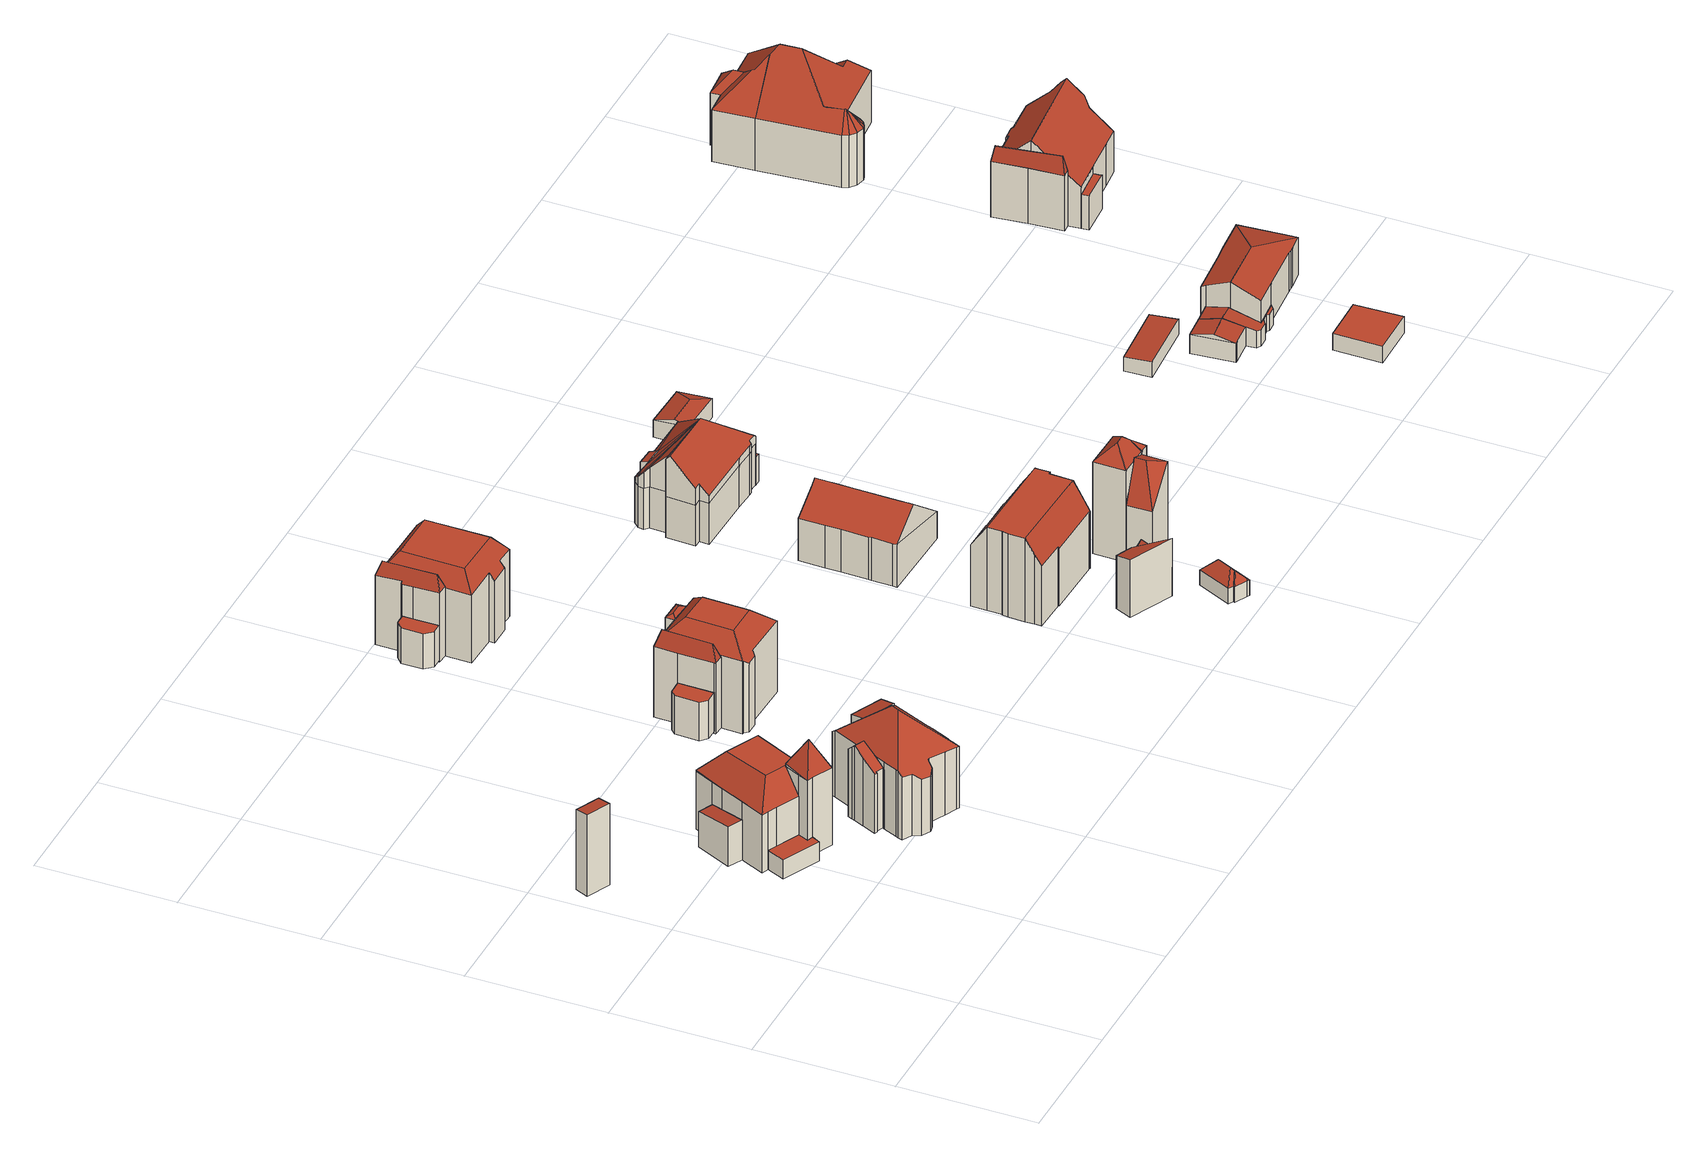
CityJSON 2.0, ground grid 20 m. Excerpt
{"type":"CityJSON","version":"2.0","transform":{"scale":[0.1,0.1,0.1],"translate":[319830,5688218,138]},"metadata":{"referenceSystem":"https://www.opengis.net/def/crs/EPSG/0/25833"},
"CityObjects":{
"building1":{"type":"Building","attributes":{"Dachtyp_tdc":"tdcPolyFlatRoof","Gemeindeschluessel":14713000,"Dachneigung":4.26,"QualitaetDacherkennung":35,"Geometrietyp2DReferenz":"3000","function":"31001_9998","roofType":"2100","measuredHeight":12.7},"geometry":[{"type":"MultiSurface","lod":"2","boundaries":[[[0,1,2,3]],[[1,4,5,2]],[[4,6,7,5]],[[6,0,3,7]],[[6,4,1,0]],[[3,2,5,7]]],"semantics":{"surfaces":[{"type":"WallSurface"},{"type":"RoofSurface"},{"type":"GroundSurface"}],"values":[0,0,0,0,1,2]}}]},
"building2":{"type":"Building","attributes":{"Dachtyp_tdc":"tdcPolyFlatRoof","Gemeindeschluessel":14713000,"Dachneigung":0,"QualitaetDacherkennung":0,"Geometrietyp2DReferenz":"3000","BezugspunktDach":"2000","function":"31001_9998","measuredHeight":3},"geometry":[{"type":"MultiSurface","lod":"2","boundaries":[[[8,9,10,11,12,13]],[[13,12,14,15]],[[12,11,16,14]],[[11,10,17,16]],[[10,9,18,17]],[[9,8,19,18]],[[8,13,15,19]],[[15,14,16,17,18,19]]],"semantics":{"surfaces":[{"type":"RoofSurface"},{"type":"WallSurface"},{"type":"GroundSurface"}],"values":[0,1,1,1,1,1,1,2]}}]},
"building3":{"type":"Building","attributes":{"Dachtyp_tdc":"tdcPolyFlatRoof","Gemeindeschluessel":14713000,"Dachneigung":5.63,"QualitaetDacherkennung":43,"Geometrietyp2DReferenz":"3000","function":"31001_9998","roofType":"2100","measuredHeight":6.2},"geometry":[{"type":"MultiSurface","lod":"2","boundaries":[[[20,21,22,23]],[[21,24,25,22]],[[24,26,27,25]],[[26,20,23,27]],[[26,24,21,20]],[[23,22,25,27]]],"semantics":{"surfaces":[{"type":"WallSurface"},{"type":"RoofSurface"},{"type":"GroundSurface"}],"values":[0,0,0,0,1,2]}}]},
"building4":{"type":"Building","attributes":{"Dachtyp_tdc":"tdcFreeFormRoof","Gemeindeschluessel":14713000,"Dachneigung":62.77,"QualitaetDacherkennung":47,"Geometrietyp2DReferenz":"3000","function":"31001_9998","roofType":"5000","measuredHeight":16.4},"geometry":[{"type":"MultiSurface","lod":"2","boundaries":[[[28,29,30,31]],[[29,32,33,30]],[[32,34,35,33]],[[34,36,37,35]],[[36,38,39,37]],[[38,40,41,39]],[[40,28,31,41]],[[42,43,44,45]],[[28,43,42]],[[28,42,32,29]],[[42,45,46,32]],[[32,46,34]],[[34,46,45,36]],[[36,45,44,38]],[[38,44,43,40]],[[40,43,28]],[[31,30,33,35,37,39,41]]],"semantics":{"surfaces":[{"type":"WallSurface"},{"type":"RoofSurface"},{"type":"GroundSurface"}],"values":[0,0,0,0,0,0,0,1,1,1,1,0,0,0,0,0,2]}}]},
"building5":{"type":"Building","attributes":{"Dachtyp_tdc":"tdcFreeFormRoof","Gemeindeschluessel":14713000,"Dachneigung":48.48,"QualitaetDacherkennung":64,"Geometrietyp2DReferenz":"3000","function":"31001_9998","roofType":"5000","measuredHeight":12.39},"geometry":[{"type":"MultiSurface","lod":"2","boundaries":[[[47,48,49,50]],[[48,51,52,49]],[[51,53,17,52]],[[53,54,55,17]],[[54,56,16,55]],[[56,57,58,16]],[[57,59,27,58]],[[59,60,61,27]],[[60,62,25,61]],[[62,63,64,25]],[[63,65,66,64]],[[65,67,68,66]],[[67,69,70,68]],[[69,71,72,70]],[[71,73,74,72]],[[73,75,76,74]],[[75,47,50,76]],[[77,78,79,80,81,82,83,84,85]],[[78,77,86,87,88,89]],[[87,86,90,57,56,54,53,36]],[[85,84,91,92,93,57,90]],[[86,77,85,90]],[[57,93,59]],[[59,93,92,60]],[[60,92,91,62]],[[62,91,84,63]],[[48,88,87,36,51]],[[51,36,53]],[[75,78,89,47]],[[47,89,88,48]],[[63,84,83,65]],[[65,83,82,67]],[[67,82,81,69]],[[69,81,80,71]],[[71,80,79,73]],[[73,79,78,75]],[[50,49,52,17,55,16,58,27,61,25,64,66,68,70,72,74,76]]],"semantics":{"surfaces":[{"type":"WallSurface"},{"type":"RoofSurface"},{"type":"GroundSurface"}],"values":[0,0,0,0,0,0,0,0,0,0,0,0,0,0,0,0,0,1,1,1,1,1,0,0,0,0,0,0,0,0,0,0,0,0,0,0,2]}}]},
"building6":{"type":"Building","attributes":{"Gemeindeschluessel":14713000,"Dachtyp_tdc":"tdcPolyFlatRoof","Dachneigung":0,"QualitaetDacherkennung":39,"Geometrietyp2DReferenz":"3000","function":"31001_9998","roofType":"1000","measuredHeight":5.83},"geometry":[{"type":"MultiSurface","lod":"2","boundaries":[[[94,95,96,66]],[[95,97,98,96]],[[97,99,100,98]],[[99,101,70,100]],[[101,102,68,70]],[[102,94,66,68]],[[102,101,99,97,95,94]],[[66,96,98,100,70,68]]],"semantics":{"surfaces":[{"type":"WallSurface"},{"type":"RoofSurface"},{"type":"GroundSurface"}],"values":[0,0,0,0,0,0,1,2]}}]},
"building7":{"type":"Building","attributes":{"Dachtyp_tdc":"tdcPolyFlatRoof","Gemeindeschluessel":14713000,"Dachneigung":0,"QualitaetDacherkennung":50,"Geometrietyp2DReferenz":"3000","function":"31001_9998","roofType":"1000","measuredHeight":5.37},"geometry":[{"type":"MultiSurface","lod":"2","boundaries":[[[103,104,105,106]],[[104,107,108,105]],[[107,109,110,108]],[[109,111,112,110]],[[111,113,114,112]],[[113,115,116,114]],[[115,103,106,116]],[[115,113,111,109,107,104,103]],[[106,105,108,110,112,114,116]]],"semantics":{"surfaces":[{"type":"WallSurface"},{"type":"RoofSurface"},{"type":"GroundSurface"}],"values":[0,0,0,0,0,0,0,1,2]}}]},
"building8":{"type":"Building","attributes":{"Gemeindeschluessel":14713000,"Geometrietyp2DReferenz":"3000","function":"31001_9998","roofType":"9999"},"children":["building8-1","building8-2"]},
"building8-1":{"type":"BuildingPart","attributes":{"Dachtyp_tdc":"tdcGableRoof","Dachneigung":32.75,"QualitaetDacherkennung":35,"Geometrietyp2DReferenz":"3000","roofType":"3100","measuredHeight":11.64},"parents":["building8"],"geometry":[{"type":"MultiSurface","lod":"2","boundaries":[[[117,118,119,120]],[[118,121,122,119]],[[121,123,124,122]],[[123,125,126,124]],[[125,127,128,126]],[[127,129,130,128]],[[129,131,132,130]],[[131,133,134,132]],[[133,135,136,134]],[[137,138,139,140]],[[138,117,120,139]],[[141,135,133,131,129,127]],[[127,125,123,121,118,117,138,137,142,141]],[[120,119,122,124,126,128,130,132,134,136,143,140,139]],[[144,135,141]],[[143,136,135,144]],[[142,144,141]],[[137,140,143,144,142]]],"semantics":{"surfaces":[{"type":"WallSurface"},{"type":"RoofSurface"},{"type":"GroundSurface"},{"type":"ClosureSurface"}],"values":[0,0,0,0,0,0,0,0,0,0,0,1,1,2,0,3,0,3]}}]},
"building8-2":{"type":"BuildingPart","attributes":{"Dachtyp_tdc":"tdcHipRoof","Dachneigung":44.49,"QualitaetDacherkennung":59,"Geometrietyp2DReferenz":"3000","roofType":"3200","measuredHeight":14.94},"parents":["building8"],"geometry":[{"type":"MultiSurface","lod":"2","boundaries":[[[135,133,134,136]],[[133,145,146,134]],[[145,147,148,146]],[[147,149,150,148]],[[149,151,152,150]],[[151,153,154,152]],[[153,155,156,154]],[[155,157,158,156]],[[157,159,160,158]],[[159,161,162,160]],[[161,163,164,162]],[[163,165,166,164]],[[165,167,168,166]],[[167,169,170,168]],[[169,171,172,170]],[[171,173,174,172]],[[173,175,176,174]],[[175,177,178,176]],[[177,179,180,178]],[[179,181,182,180]],[[181,183,184,182]],[[183,185,186,184]],[[185,187,188,186]],[[187,189,190,188]],[[189,191,192,190]],[[191,193,194,192]],[[193,195,139,194]],[[195,196,137,140,139]],[[191,189,187,185,183,181,179,177,175,173,171,197]],[[157,155,153,151,149,147,145,198]],[[171,169,167,165,163,161,159,157,198,197]],[[145,133,135,144,142,196,195,193,191,197,198]],[[140,143,136,134,146,148,150,152,154,156,158,160,162,164,166,168,170,172,174,176,178,180,182,184,186,188,190,192,194,139]],[[142,137,196]],[[135,136,143,144]],[[144,143,140,137,142]]],"semantics":{"surfaces":[{"type":"WallSurface"},{"type":"RoofSurface"},{"type":"GroundSurface"},{"type":"ClosureSurface"}],"values":[0,0,0,0,0,0,0,0,0,0,0,0,0,0,0,0,0,0,0,0,0,0,0,0,0,0,0,0,1,1,1,1,2,0,3,3]}}]},
"building9":{"type":"Building","attributes":{"Dachtyp_tdc":"tdcPolyFlatRoof","Gemeindeschluessel":14713000,"Dachneigung":12.13,"QualitaetDacherkennung":56,"Geometrietyp2DReferenz":"3000","function":"31001_9998","roofType":"2100","measuredHeight":10.04},"geometry":[{"type":"MultiSurface","lod":"2","boundaries":[[[199,200,201,202]],[[200,203,204,201]],[[203,205,206,204]],[[205,207,208,206]],[[207,199,202,208]],[[207,205,203,200,199]],[[202,201,204,206,208]]],"semantics":{"surfaces":[{"type":"WallSurface"},{"type":"RoofSurface"},{"type":"GroundSurface"}],"values":[0,0,0,0,0,1,2]}}]},
"building10":{"type":"Building","attributes":{"Dachtyp_tdc":"tdcPolyFlatRoof","Gemeindeschluessel":14713000,"Dachneigung":2.67,"QualitaetDacherkennung":79,"Geometrietyp2DReferenz":"3000","function":"31001_9998","roofType":"2100","measuredHeight":6.13},"geometry":[{"type":"MultiSurface","lod":"2","boundaries":[[[209,210,211,212]],[[210,213,214,211]],[[213,215,216,214]],[[215,217,218,216]],[[217,219,220,218]],[[219,209,212,220]],[[219,217,215,213,210,209]],[[212,211,214,216,218,220]]],"semantics":{"surfaces":[{"type":"WallSurface"},{"type":"RoofSurface"},{"type":"GroundSurface"}],"values":[0,0,0,0,0,0,1,2]}}]},
"building11":{"type":"Building","attributes":{"Gemeindeschluessel":14713000,"Geometrietyp2DReferenz":"3000","function":"31001_9998","roofType":"9999"},"children":["building11-1","building11-2","building11-3"]},
"building11-1":{"type":"BuildingPart","attributes":{"Dachtyp_tdc":"tdcFreeFormRoof","Dachneigung":28.75,"QualitaetDacherkennung":11,"Geometrietyp2DReferenz":"3000","roofType":"5000","measuredHeight":7.51},"parents":["building11"],"geometry":[{"type":"MultiSurface","lod":"2","boundaries":[[[221,222,223,224]],[[222,225,226,223]],[[225,227,228,226]],[[227,229,230,228]],[[229,231,232,230]],[[231,233,234,232]],[[233,235,236,234]],[[235,237,238,236]],[[239,240,235,233]],[[241,239,233,231]],[[242,241,231,229]],[[243,242,229,227]],[[244,243,227,225]],[[245,244,225,222]],[[245,222,221]],[[240,239,241,242,243,244,245,221,237]],[[240,237,235]],[[238,224,223,226,228,230,232,234,236]],[[224,238,237,221]]],"semantics":{"surfaces":[{"type":"WallSurface"},{"type":"RoofSurface"},{"type":"GroundSurface"},{"type":"ClosureSurface"}],"values":[0,0,0,0,0,0,0,0,1,1,1,1,1,1,1,1,1,2,3]}}]},
"building11-2":{"type":"BuildingPart","attributes":{"Dachtyp_tdc":"tdcFreeFormRoof","Dachneigung":72.74,"QualitaetDacherkennung":24,"Geometrietyp2DReferenz":"3000","roofType":"5000","measuredHeight":13.36},"parents":["building11"],"geometry":[{"type":"MultiSurface","lod":"2","boundaries":[[[246,247,248,249]],[[247,250,251,248]],[[250,252,253,251]],[[252,254,255,253]],[[256,246,249,257]],[[258,254,252]],[[259,258,252,250,247,246]],[[259,246,256]],[[258,259,256,254]],[[249,248,251,253,255,257]],[[257,255,254,256]]],"semantics":{"surfaces":[{"type":"WallSurface"},{"type":"RoofSurface"},{"type":"GroundSurface"},{"type":"ClosureSurface"}],"values":[0,0,0,0,0,1,1,1,1,2,3]}}]},
"building11-3":{"type":"BuildingPart","attributes":{"Dachtyp_tdc":"tdcCutTentRoof","Dachneigung":44.31,"QualitaetDacherkennung":76,"Geometrietyp2DReferenz":"3000","roofType":"9999","measuredHeight":13.77},"parents":["building11"],"geometry":[{"type":"MultiSurface","lod":"2","boundaries":[[[260,261,262,263]],[[261,264,265,262]],[[264,266,256,257,265]],[[267,268,269,255,254]],[[268,270,271,269]],[[270,272,273,271]],[[272,274,224,273]],[[274,221,224]],[[275,238,237]],[[275,276,277,238]],[[276,278,279,277]],[[278,280,281,279]],[[280,260,263,281]],[[267,266,264,282,283]],[[272,270,268,267,283,284]],[[276,275,274,272,284,285]],[[264,261,260,280,278,276,285,282]],[[285,284,283,282]],[[263,262,265,257,255,269,271,273,224,238,277,279,281]],[[254,256,266,267]],[[254,255,257,256]],[[275,237,221,274]],[[237,238,224,221]]],"semantics":{"surfaces":[{"type":"WallSurface"},{"type":"RoofSurface"},{"type":"GroundSurface"},{"type":"ClosureSurface"}],"values":[0,0,0,0,0,0,0,0,0,0,0,0,0,1,1,1,1,1,2,0,3,0,3]}}]},
"building12":{"type":"Building","attributes":{"Dachtyp_tdc":"tdcPolyFlatRoof","Gemeindeschluessel":14713000,"Dachneigung":0,"QualitaetDacherkennung":61,"Geometrietyp2DReferenz":"3000","function":"31001_9998","roofType":"1000","measuredHeight":5.54},"geometry":[{"type":"MultiSurface","lod":"2","boundaries":[[[286,287,288,289]],[[287,290,291,288]],[[290,292,293,291]],[[292,294,295,293]],[[294,296,297,295]],[[296,298,299,297]],[[298,286,289,299]],[[298,296,294,292,290,287,286]],[[289,288,291,293,295,297,299]]],"semantics":{"surfaces":[{"type":"WallSurface"},{"type":"RoofSurface"},{"type":"GroundSurface"}],"values":[0,0,0,0,0,0,0,1,2]}}]},
"building13":{"type":"Building","attributes":{"Dachtyp_tdc":"tdcFreeFormRoof","Gemeindeschluessel":14713000,"Dachneigung":28.13,"QualitaetDacherkennung":19,"Geometrietyp2DReferenz":"3000","function":"31001_9998","roofType":"5000","measuredHeight":10.26},"geometry":[{"type":"MultiSurface","lod":"2","boundaries":[[[300,301,302,303]],[[301,304,305,302]],[[304,306,307,305]],[[306,300,303,307]],[[308,306,304]],[[309,308,304,301]],[[309,301,300]],[[308,309,300,306]],[[303,302,305,307]]],"semantics":{"surfaces":[{"type":"WallSurface"},{"type":"RoofSurface"},{"type":"GroundSurface"}],"values":[0,0,0,0,1,1,1,1,2]}}]},
"building14":{"type":"Building","attributes":{"Gemeindeschluessel":14713000,"Geometrietyp2DReferenz":"3000","function":"31001_9998","roofType":"9999"},"children":["building14-1","building14-2","building14-3"]},
"building14-1":{"type":"BuildingPart","attributes":{"Dachtyp_tdc":"tdcCutTentRoof","Dachneigung":0.157,"QualitaetDacherkennung":77,"Geometrietyp2DReferenz":"3000","roofType":"9999","measuredHeight":13.04},"parents":["building14"],"geometry":[{"type":"MultiSurface","lod":"2","boundaries":[[[310,311,312]],[[310,313,314,311]],[[313,315,316,314]],[[315,317,318,316]],[[317,319,320,318]],[[319,321,322,320]],[[321,323,324,322]],[[323,325,326,324]],[[327,328,329,330]],[[328,331,332,329]],[[331,333,334,335,332]],[[323,321,319,317,315,313,336,337]],[[327,325,323,337,338]],[[328,327,338,339]],[[313,310,333,331,328,339,336]],[[339,338,337,336]],[[311,314,316,318,320,322,324,326,330,329,332,335]],[[327,330,326,325]],[[312,340,334,333,310]],[[312,311,335,334]],[[312,334,340]]],"semantics":{"surfaces":[{"type":"WallSurface"},{"type":"RoofSurface"},{"type":"GroundSurface"},{"type":"ClosureSurface"}],"values":[0,0,0,0,0,0,0,0,0,0,0,1,1,1,1,1,2,3,0,3,3]}}]},
"building14-2":{"type":"BuildingPart","attributes":{"Dachtyp_tdc":"tdcFreeFormRoof","Dachneigung":70.71,"QualitaetDacherkennung":21,"Geometrietyp2DReferenz":"3000","roofType":"5000","measuredHeight":12.97},"parents":["building14"],"geometry":[{"type":"MultiSurface","lod":"2","boundaries":[[[341,342,343,344]],[[342,345,346,343]],[[345,347,348,346]],[[347,349,350,348]],[[349,351,352,350]],[[351,353,327,330,352]],[[354,355,356,326,325]],[[355,341,344,356]],[[353,351,357]],[[351,349,347,345,342,341,355,358,357]],[[355,354,358]],[[354,353,357,358]],[[344,343,346,348,350,352,330,326,356]],[[325,327,353,354]],[[325,326,330,327]]],"semantics":{"surfaces":[{"type":"WallSurface"},{"type":"RoofSurface"},{"type":"GroundSurface"},{"type":"ClosureSurface"}],"values":[0,0,0,0,0,0,0,0,1,1,1,1,2,0,3]}}]},
"building14-3":{"type":"BuildingPart","attributes":{"Dachtyp_tdc":"tdcGableRoof","Dachneigung":18.15,"QualitaetDacherkennung":10,"Geometrietyp2DReferenz":"3000","roofType":"3100","measuredHeight":7.3},"parents":["building14"],"geometry":[{"type":"MultiSurface","lod":"2","boundaries":[[[334,359,360,335]],[[359,361,362,360]],[[361,312,311,362]],[[361,359,363]],[[359,334,340,363]],[[312,361,363,340]],[[335,360,362,311]],[[335,311,312,334]],[[334,312,340]]],"semantics":{"surfaces":[{"type":"WallSurface"},{"type":"RoofSurface"},{"type":"GroundSurface"},{"type":"ClosureSurface"}],"values":[0,0,0,0,1,1,2,3,3]}}]},
"building15":{"type":"Building","attributes":{"Gemeindeschluessel":14713000,"Geometrietyp2DReferenz":"3000","function":"31001_9998","roofType":"9999"},"children":["building15-1","building15-2"]},
"building15-1":{"type":"BuildingPart","attributes":{"Dachtyp_tdc":"tdcGableRoof","Dachneigung":60.81,"QualitaetDacherkennung":9,"Geometrietyp2DReferenz":"3000","roofType":"3100","measuredHeight":7.58},"parents":["building15"],"geometry":[{"type":"MultiSurface","lod":"2","boundaries":[[[364,365,366,367]],[[368,369,370,371]],[[369,372,373,370]],[[372,374,375,373]],[[374,376,377,375]],[[376,378,379,377]],[[378,364,367,379]],[[374,372,369,368,380]],[[380,365,364,378,376,374]],[[367,366,381,371,370,373,375,377,379]],[[381,366,365,380]],[[381,380,368,371]]],"semantics":{"surfaces":[{"type":"WallSurface"},{"type":"RoofSurface"},{"type":"GroundSurface"},{"type":"ClosureSurface"}],"values":[0,0,0,0,0,0,0,1,1,2,3,3]}}]},
"building15-2":{"type":"BuildingPart","attributes":{"Dachtyp_tdc":"tdcPolyFlatRoof","Dachneigung":15.02,"QualitaetDacherkennung":40,"Geometrietyp2DReferenz":"3000","roofType":"2100","measuredHeight":9.06},"parents":["building15"],"geometry":[{"type":"MultiSurface","lod":"2","boundaries":[[[382,383,384,385]],[[383,386,368,371,384]],[[387,388,389,366,365]],[[388,382,385,389]],[[388,387,386,383,382]],[[385,384,371,381,366,389]],[[365,380,368,386,387]],[[365,366,381,380]],[[381,371,368,380]]],"semantics":{"surfaces":[{"type":"WallSurface"},{"type":"RoofSurface"},{"type":"GroundSurface"},{"type":"ClosureSurface"}],"values":[0,0,0,0,1,2,0,3,3]}}]},
"building16":{"type":"Building","attributes":{"Dachtyp_tdc":"tdcCutGableRoof","Gemeindeschluessel":14713000,"Dachneigung":0.105,"QualitaetDacherkennung":53,"Geometrietyp2DReferenz":"3000","function":"31001_9998","roofType":"9999","measuredHeight":13.03},"geometry":[{"type":"MultiSurface","lod":"2","boundaries":[[[390,391,392,393]],[[391,394,395,392]],[[394,396,397,395]],[[396,398,399,397]],[[398,400,401,399]],[[400,402,403,401]],[[402,404,405,403]],[[404,406,407,405]],[[406,408,409,407]],[[408,410,411,409]],[[410,412,413,411]],[[412,414,415,413]],[[414,416,417,415]],[[416,418,419,417]],[[418,420,421,419]],[[420,422,423,421]],[[422,424,425,423]],[[424,426,427,425]],[[426,428,429,427]],[[428,430,431,429]],[[430,432,433,431]],[[432,434,435,433]],[[434,436,437,435]],[[436,438,439,437]],[[438,390,393,439]],[[434,432,430,428,426,424,422,420,418,416]],[[408,406,404,402,400,398,396,394,391]],[[416,414,412,410,408,391,390,438,436,434]],[[393,392,395,397,399,401,403,405,407,409,411,413,415,417,419,421,423,425,427,429,431,433,435,437,439]]],"semantics":{"surfaces":[{"type":"WallSurface"},{"type":"RoofSurface"},{"type":"GroundSurface"}],"values":[0,0,0,0,0,0,0,0,0,0,0,0,0,0,0,0,0,0,0,0,0,0,0,0,0,1,1,1,2]}}]},
"building17":{"type":"Building","attributes":{"Dachtyp_tdc":"tdcFreeFormRoof","Gemeindeschluessel":14713000,"Dachneigung":45.15,"QualitaetDacherkennung":13,"Geometrietyp2DReferenz":"3000","function":"31001_9998","roofType":"5000","measuredHeight":4.06},"geometry":[{"type":"MultiSurface","lod":"2","boundaries":[[[440,441,442,443]],[[441,444,445,442]],[[444,446,447,445]],[[446,448,449,447]],[[448,450,451,449]],[[450,452,453,451]],[[452,440,443,453]],[[454,455,452,450]],[[456,454,450,448]],[[456,448,446]],[[457,458,455,454,456,446,444]],[[457,444,441]],[[458,457,441,440]],[[455,458,440,452]],[[443,442,445,447,449,451,453]]],"semantics":{"surfaces":[{"type":"WallSurface"},{"type":"RoofSurface"},{"type":"GroundSurface"}],"values":[0,0,0,0,0,0,0,1,1,1,1,1,1,1,2]}}]},
"building18":{"type":"Building","attributes":{"Dachtyp_tdc":"tdcFreeFormRoof","Gemeindeschluessel":14713000,"Dachneigung":38.28,"QualitaetDacherkennung":56,"Geometrietyp2DReferenz":"3000","function":"31001_9998","roofType":"5000","measuredHeight":9.75},"geometry":[{"type":"MultiSurface","lod":"2","boundaries":[[[459,460,461,462]],[[460,463,464,461]],[[463,465,466,464]],[[465,467,468,466]],[[467,469,470,468]],[[469,471,472,470]],[[471,473,474,472]],[[473,475,476,474]],[[475,477,478,476]],[[477,479,480,478]],[[479,481,482,480]],[[481,483,484,482]],[[483,485,486,484]],[[485,487,488,486]],[[487,489,490,488]],[[489,459,462,490]],[[491,492,473,471,469,467,465,463,460,459]],[[489,487,485,483,481,479,477,475,492,491]],[[475,473,492]],[[459,489,491]],[[462,461,464,466,468,470,472,474,476,478,480,482,484,486,488,490]]],"semantics":{"surfaces":[{"type":"WallSurface"},{"type":"RoofSurface"},{"type":"GroundSurface"}],"values":[0,0,0,0,0,0,0,0,0,0,0,0,0,0,0,0,1,1,0,0,2]}}]},
"building19":{"type":"Building","attributes":{"Dachtyp_tdc":"tdcHipAndGableRoof","Gemeindeschluessel":14713000,"Dachneigung":66.61,"QualitaetDacherkennung":19,"Geometrietyp2DReferenz":"3000","function":"31001_9998","roofType":"5000","measuredHeight":14.53},"geometry":[{"type":"MultiSurface","lod":"2","boundaries":[[[493,494,495,496]],[[494,497,498,495]],[[497,499,500,498]],[[499,493,496,500]],[[497,494,501]],[[493,499,502]],[[494,493,502,501]],[[499,497,501,502]],[[496,495,498,500]]],"semantics":{"surfaces":[{"type":"WallSurface"},{"type":"RoofSurface"},{"type":"GroundSurface"}],"values":[0,0,0,0,1,0,1,1,2]}}]},
"building20":{"type":"Building","attributes":{"Dachtyp_tdc":"tdcFreeFormRoof","Gemeindeschluessel":14713000,"Dachneigung":42.46,"QualitaetDacherkennung":2,"Geometrietyp2DReferenz":"3000","function":"31001_9998","roofType":"5000","measuredHeight":16.45},"geometry":[{"type":"MultiSurface","lod":"2","boundaries":[[[503,504,505,506]],[[504,507,508,505]],[[507,509,510,508]],[[509,511,512,510]],[[511,513,514,512]],[[513,503,506,514]],[[515,511,509]],[[511,515,513]],[[516,515,509,507]],[[517,516,507,504]],[[517,504,503]],[[515,516,517,503,513]],[[506,505,508,510,512,514]]],"semantics":{"surfaces":[{"type":"WallSurface"},{"type":"RoofSurface"},{"type":"GroundSurface"}],"values":[0,0,0,0,0,0,1,1,1,1,1,1,2]}}]},
"building21":{"type":"Building","attributes":{"Dachtyp_tdc":"tdcPolyFlatRoof","Gemeindeschluessel":14713000,"Dachneigung":24.16,"QualitaetDacherkennung":51,"Geometrietyp2DReferenz":"3000","function":"31001_9998","roofType":"2100","measuredHeight":7.83},"geometry":[{"type":"MultiSurface","lod":"2","boundaries":[[[518,519,520,521]],[[519,522,523,520]],[[522,524,525,523]],[[524,518,521,525]],[[524,522,519,518]],[[521,520,523,525]]],"semantics":{"surfaces":[{"type":"WallSurface"},{"type":"RoofSurface"},{"type":"GroundSurface"}],"values":[0,0,0,0,1,2]}}]},
"building22":{"type":"Building","attributes":{"Dachtyp_tdc":"tdcFreeFormRoof","Gemeindeschluessel":14713000,"Dachneigung":45.62,"QualitaetDacherkennung":41,"Geometrietyp2DReferenz":"3000","function":"31001_9998","roofType":"5000","measuredHeight":12.86},"geometry":[{"type":"MultiSurface","lod":"2","boundaries":[[[526,527,528,529]],[[527,530,531,528]],[[530,532,533,531]],[[532,534,535,533]],[[534,536,537,535]],[[536,538,539,537]],[[538,540,541,539]],[[540,542,543,541]],[[542,544,545,543]],[[544,546,547,545]],[[546,548,549,547]],[[548,550,551,549]],[[550,552,553,551]],[[552,554,555,553]],[[554,556,557,555]],[[556,558,559,557]],[[558,560,561,559]],[[560,562,523,561]],[[562,563,564,523]],[[563,565,520,564]],[[565,566,521,520]],[[566,567,568,521]],[[567,526,529,568]],[[569,570,571,572,567,573]],[[573,574,575]],[[573,576,574]],[[573,577,576]],[[573,578,577]],[[573,579,578]],[[573,580,579]],[[573,581,582,583,580]],[[567,581,573]],[[581,567,566]],[[584,579,580]],[[579,584,585]],[[575,586,587,588,589,590,591,592,569,573]],[[532,592,591,534]],[[530,570,569,592,532]],[[534,591,590,536]],[[536,590,589,538]],[[538,589,588,540]],[[540,588,587,542]],[[542,587,586,544]],[[544,586,575,574,546]],[[556,585,584,558]],[[554,579,585,556]],[[558,584,580,560]],[[562,583,582,563]],[[560,580,583,562]],[[563,582,581,565]],[[565,581,566]],[[552,578,579,554]],[[550,577,578,552]],[[546,574,576,548]],[[548,576,577,550]],[[567,572,526]],[[526,572,571,527]],[[527,571,570,530]],[[529,528,531,533,535,537,539,541,543,545,547,549,551,553,555,557,559,561,523,564,520,521,568]]],"semantics":{"surfaces":[{"type":"WallSurface"},{"type":"RoofSurface"},{"type":"GroundSurface"}],"values":[0,0,0,0,0,0,0,0,0,0,0,0,0,0,0,0,0,0,0,0,0,0,0,1,1,1,1,1,1,1,1,1,1,1,1,1,0,0,0,0,0,0,0,0,0,0,0,0,0,0,0,0,0,0,0,0,0,0,2]}}]},
"building23":{"type":"Building","attributes":{"Dachtyp_tdc":"tdcPolyFlatRoof","Gemeindeschluessel":14713000,"Dachneigung":0,"QualitaetDacherkennung":78,"Geometrietyp2DReferenz":"3000","function":"31001_9998","roofType":"1000","measuredHeight":4.34},"geometry":[{"type":"MultiSurface","lod":"2","boundaries":[[[593,594,595,596]],[[594,597,598,595]],[[597,599,600,598]],[[599,593,596,600]],[[599,597,594,593]],[[596,595,598,600]]],"semantics":{"surfaces":[{"type":"WallSurface"},{"type":"RoofSurface"},{"type":"GroundSurface"}],"values":[0,0,0,0,1,2]}}]},
"building24":{"type":"Building","attributes":{"Dachtyp_tdc":"tdcHipAndGableRoof","Gemeindeschluessel":14713000,"Dachneigung":16.93,"QualitaetDacherkennung":80,"Geometrietyp2DReferenz":"3000","function":"31001_9998","roofType":"5000","measuredHeight":3.5},"geometry":[{"type":"MultiSurface","lod":"2","boundaries":[[[601,602,603,604]],[[602,605,606,603]],[[605,607,608,606]],[[607,601,604,608]],[[605,602,609]],[[601,607,610]],[[602,601,610,609]],[[607,605,609,610]],[[604,603,606,608]]],"semantics":{"surfaces":[{"type":"WallSurface"},{"type":"RoofSurface"},{"type":"GroundSurface"}],"values":[0,0,0,0,1,0,1,1,2]}}]},
"building25":{"type":"Building","attributes":{"Dachtyp_tdc":"tdcPolyFlatRoof","Gemeindeschluessel":14713000,"Dachneigung":2.93,"QualitaetDacherkennung":68,"Geometrietyp2DReferenz":"3000","function":"31001_9998","roofType":"2100","measuredHeight":2.35},"geometry":[{"type":"MultiSurface","lod":"2","boundaries":[[[611,612,613,614]],[[612,615,616,613]],[[615,617,618,616]],[[617,611,614,618]],[[617,615,612,611]],[[614,613,616,618]]],"semantics":{"surfaces":[{"type":"WallSurface"},{"type":"RoofSurface"},{"type":"GroundSurface"}],"values":[0,0,0,0,1,2]}}]},
"building26":{"type":"Building","attributes":{"Dachtyp_tdc":"tdcPolyFlatRoof","Gemeindeschluessel":14713000,"Dachneigung":0,"QualitaetDacherkennung":38,"Geometrietyp2DReferenz":"3000","function":"31001_9998","roofType":"1000","measuredHeight":2.6},"geometry":[{"type":"MultiSurface","lod":"2","boundaries":[[[619,620,621,622]],[[620,623,624,621]],[[623,625,626,624]],[[625,619,622,626]],[[625,623,620,619]],[[622,621,624,626]]],"semantics":{"surfaces":[{"type":"WallSurface"},{"type":"RoofSurface"},{"type":"GroundSurface"}],"values":[0,0,0,0,1,2]}}]},
"building27":{"type":"Building","attributes":{"Gemeindeschluessel":14713000,"Geometrietyp2DReferenz":"3000","function":"31001_9998","roofType":"9999"},"children":["building27-1","building27-2","building27-3"]},
"building27-1":{"type":"BuildingPart","attributes":{"Dachtyp_tdc":"tdcGableRoof","Dachneigung":15.27,"QualitaetDacherkennung":71,"Geometrietyp2DReferenz":"3000","roofType":"3100","measuredHeight":3.83},"parents":["building27"],"geometry":[{"type":"MultiSurface","lod":"2","boundaries":[[[627,628,629,630]],[[628,631,632,629]],[[631,633,634,632]],[[633,635,636,634]],[[635,637,638,636]],[[637,639,640,638]],[[639,641,642,640]],[[641,643,644,642]],[[643,645,646,644]],[[645,647,648,646]],[[649,650,651,652]],[[653,649,652,654]],[[654,647,645,643,641,639,637,635,633,631,628,627,655,656,653]],[[629,632,634,636,638,640,642,644,646,648,657,651,650,658,659,660,630]],[[661,647,654]],[[657,648,647,662]],[[662,647,661]],[[652,661,654]],[[657,662,652,651]],[[662,661,652]],[[658,650,649,653]],[[655,660,659,656]],[[656,659,658,653]],[[627,630,660,655]]],"semantics":{"surfaces":[{"type":"WallSurface"},{"type":"RoofSurface"},{"type":"GroundSurface"},{"type":"ClosureSurface"}],"values":[0,0,0,0,0,0,0,0,0,0,0,1,1,2,0,3,3,0,3,3,3,3,3,3]}}]},
"building27-2":{"type":"BuildingPart","attributes":{"Dachtyp_tdc":"tdcHipAndGableRoof","Dachneigung":25.15,"QualitaetDacherkennung":58,"Geometrietyp2DReferenz":"3000","roofType":"5000","measuredHeight":7.93},"parents":["building27"],"geometry":[{"type":"MultiSurface","lod":"2","boundaries":[[[663,664,630,665]],[[664,627,630]],[[666,667,668,650,649]],[[667,669,670,668]],[[669,671,672,670]],[[671,673,674,672]],[[673,675,676,674]],[[675,677,678,676]],[[677,679,680,678]],[[679,681,682,680]],[[681,663,665,682]],[[677,675,673,683]],[[673,671,669,667,666,684,683]],[[684,685,664,663,681,679,677,683]],[[665,630,660,659,658,650,668,670,672,674,676,678,680,682]],[[655,627,664,685]],[[655,660,630,627]],[[656,655,685,684]],[[659,660,655,656]],[[666,649,653,656,684]],[[649,650,658,653]],[[653,658,659,656]]],"semantics":{"surfaces":[{"type":"WallSurface"},{"type":"RoofSurface"},{"type":"GroundSurface"},{"type":"ClosureSurface"}],"values":[0,0,0,0,0,0,0,0,0,0,0,1,1,1,2,0,3,0,3,0,3,3]}}]},
"building27-3":{"type":"BuildingPart","attributes":{"Dachtyp_tdc":"tdcGableRoof","Dachneigung":13.72,"QualitaetDacherkennung":66,"Geometrietyp2DReferenz":"3000","roofType":"3100","measuredHeight":3.71},"parents":["building27"],"geometry":[{"type":"MultiSurface","lod":"2","boundaries":[[[647,686,687,648]],[[686,688,689,687]],[[688,690,691,689]],[[690,652,651,691]],[[690,692,661,652]],[[661,692,688,686,647]],[[688,692,690]],[[651,657,648,687,689,691]],[[648,657,662,647]],[[657,651,652,662]],[[662,661,647]],[[652,661,662]]],"semantics":{"surfaces":[{"type":"WallSurface"},{"type":"RoofSurface"},{"type":"GroundSurface"},{"type":"ClosureSurface"}],"values":[0,0,0,0,1,1,0,2,3,3,3,3]}}]},
"building28":{"type":"Building","attributes":{"Gemeindeschluessel":14713000,"Geometrietyp2DReferenz":"3000","function":"31001_9998","roofType":"9999"},"children":["building28-1","building28-2","building28-3"]},
"building28-1":{"type":"BuildingPart","attributes":{"Dachtyp_tdc":"tdcFreeFormRoof","Dachneigung":78.84,"QualitaetDacherkennung":41,"Geometrietyp2DReferenz":"3000","roofType":"5000","measuredHeight":11.21},"parents":["building28"],"geometry":[{"type":"MultiSurface","lod":"2","boundaries":[[[693,694,695,696,697]],[[694,698,699,695]],[[698,700,701,699]],[[700,702,703,704,701]],[[705,694,693]],[[693,706,707,708,702,709,710,705]],[[709,700,710]],[[700,711,694,705,710]],[[694,711,698]],[[698,711,700]],[[709,702,700]],[[696,695,699,701,704,712]],[[703,702,708]],[[697,706,693]],[[696,712,707,706,697]],[[712,704,703,708,707]]],"semantics":{"surfaces":[{"type":"WallSurface"},{"type":"RoofSurface"},{"type":"GroundSurface"},{"type":"ClosureSurface"}],"values":[0,0,0,0,1,1,1,1,0,0,0,2,0,0,3,3]}}]},
"building28-2":{"type":"BuildingPart","attributes":{"Dachtyp_tdc":"tdcGableRoof","Dachneigung":41.65,"QualitaetDacherkennung":38,"Geometrietyp2DReferenz":"3000","roofType":"3100","measuredHeight":12.37},"parents":["building28"],"geometry":[{"type":"MultiSurface","lod":"2","boundaries":[[[713,714,715,716]],[[714,717,718,719,715]],[[720,697,696,721,722]],[[703,723,724,704]],[[723,725,726,724]],[[725,727,728,726]],[[727,729,730,728]],[[729,731,732,730]],[[731,733,734,732]],[[733,735,736,734]],[[735,737,738,736]],[[737,739,740,738]],[[739,741,742,740]],[[741,743,744,742]],[[743,745,746,744]],[[745,747,748,746]],[[747,749,750,748]],[[749,751,752,750]],[[751,753,754,752]],[[753,713,716,754]],[[749,747,745,743,741,739,737,735,733,731,729,727,725,723,703,708,755]],[[755,706,697,720,717,714,713,753,751,749]],[[716,715,719,721,696,712,704,724,726,728,730,732,734,736,738,740,742,744,746,748,750,752,754]],[[722,718,717,720]],[[722,721,719,718]],[[707,706,755]],[[712,696,697,706,707]],[[708,707,755]],[[712,707,708,703,704]]],"semantics":{"surfaces":[{"type":"WallSurface"},{"type":"RoofSurface"},{"type":"GroundSurface"},{"type":"ClosureSurface"}],"values":[0,0,0,0,0,0,0,0,0,0,0,0,0,0,0,0,0,0,0,0,1,1,2,0,3,0,3,0,3]}}]},
"building28-3":{"type":"BuildingPart","attributes":{"Dachtyp_tdc":"tdcPolyFlatRoof","Dachneigung":0,"QualitaetDacherkennung":50,"Geometrietyp2DReferenz":"3000","roofType":"1000","measuredHeight":5.28},"parents":["building28"],"geometry":[{"type":"MultiSurface","lod":"2","boundaries":[[[756,722,721,757]],[[718,758,759,719]],[[758,760,761,759]],[[760,756,757,761]],[[760,758,718,722,756]],[[757,721,719,759,761]],[[719,721,722,718]]],"semantics":{"surfaces":[{"type":"WallSurface"},{"type":"RoofSurface"},{"type":"GroundSurface"},{"type":"ClosureSurface"}],"values":[0,0,0,0,1,2,3]}}]},
"building29":{"type":"Building","attributes":{"Dachtyp_tdc":"tdcFreeFormRoof","Gemeindeschluessel":14713000,"Dachneigung":48.24,"QualitaetDacherkennung":47,"Geometrietyp2DReferenz":"3000","function":"31001_9998","roofType":"5000","measuredHeight":15.53},"geometry":[{"type":"MultiSurface","lod":"2","boundaries":[[[762,763,764,765]],[[763,766,767,764]],[[766,768,769,767]],[[768,770,771,769]],[[770,772,773,771]],[[772,774,775,773]],[[774,776,777,775]],[[776,778,779,777]],[[778,780,781,779]],[[780,782,783,781]],[[782,784,785,783]],[[784,786,787,785]],[[786,788,789,787]],[[788,790,791,789]],[[790,792,793,791]],[[792,794,795,793]],[[794,796,797,795]],[[796,798,799,797]],[[798,800,801,799]],[[800,762,765,801]],[[802,803,800,798]],[[804,802,798,796]],[[805,806,804,796,794]],[[807,805,794]],[[808,809,810,811,807,794,792]],[[812,813,808,792,790]],[[812,790,788]],[[814,815,812,813,812,788,786]],[[814,786,784]],[[815,814,784,782]],[[812,815,782,780]],[[813,812,780,778]],[[813,778,776]],[[809,808,813,776,774]],[[816,817,810,809,774,772]],[[816,772,770]],[[817,816,770,768]],[[811,810,817,768,766]],[[806,805,807,811,766,763]],[[803,802,804,806,763,762]],[[803,762,800]],[[765,764,767,769,771,773,775,777,779,781,783,785,787,789,791,793,795,797,799,801]]],"semantics":{"surfaces":[{"type":"WallSurface"},{"type":"RoofSurface"},{"type":"GroundSurface"}],"values":[0,0,0,0,0,0,0,0,0,0,0,0,0,0,0,0,0,0,0,0,1,1,1,1,1,1,1,1,1,1,1,1,1,1,1,1,1,1,1,1,1,2]}}]}
},
"vertices":[
[44,521,152],[36,502,154],[36,502,27],[44,521,27],[1,518,154],[1,518,27],[9,537,152],[9,537,27],
[191,288,62],[182,291,62],[189,306,62],[142,328,62],[130,302,62],[185,276,62],[130,302,32],[185,276,32],[142,328,32],[189,306,32],[182,291,32],[191,288,32],
[127,377,94],[151,429,88],[151,429,32],[127,377,32],[172,419,88],[172,419,32],[148,367,94],[148,367,32],
[221,274,155],[191,288,155],[191,288,34],[221,274,34],[182,291,155],[182,291,34],[189,306,155],[189,306,34],[200,329,155],[200,329,34],[219,320,155],[219,320,34],[238,311,155],[238,311,34],[211,302,198],[238,311,160],[219,320,160],[200,329,160],[189,306,157],
[238,311,122],[219,320,122],[219,320,32],[238,311,32],[200,329,122],[200,329,32],[189,306,122],[155,322,122],[155,322,32],[142,328,122],[132,332,122],[132,332,32],[148,367,122],[164,402,122],[164,402,32],[172,419,122],[186,448,122],[186,448,32],[208,438,122],[208,438,32],[222,431,122],[222,431,32],[236,425,122],[236,425,32],[248,419,122],[248,419,32],[278,405,122],[278,405,32],[281,404,122],[281,404,32],[248,389,155],[281,404,124],[278,405,124],[248,419,124],[236,425,124],[222,431,124],[208,438,124],[186,448,124],[199,412,155],[215,323,156],[216,322,155],[219,320,150],[238,311,123],[170,344,156],[172,419,124],[164,402,123],[148,367,123],
[208,438,90],[215,451,90],[215,451,32],[238,440,90],[238,440,32],[242,438,90],[242,438,32],[236,425,90],[222,431,90],
[236,425,86],[242,438,86],[242,438,33],[236,425,33],[238,440,86],[238,440,33],[242,450,86],[242,450,33],[289,428,86],[289,428,33],[278,405,86],[278,405,33],[248,419,86],[248,419,33],
[311,243,104],[301,248,104],[301,248,11],[311,243,11],[300,246,103],[300,246,11],[296,248,103],[296,248,11],[305,268,117],[305,268,11],[312,283,128],[312,283,11],[314,287,123],[314,287,11],[317,294,116],[317,294,11],[331,288,115],[331,288,11],[332,288,115],[332,288,11],[311,241,103],[310,241,103],[310,241,11],[311,241,11],[326,276,128],[319,258,115],[326,276,11],[326,276,115],
[349,326,115],[349,326,11],[351,331,111],[351,331,11],[355,329,110],[355,329,11],[396,310,106],[396,310,11],[394,305,111],[394,305,11],[440,284,107],[440,284,11],[441,283,107],[441,283,11],[418,231,107],[418,231,11],[428,226,96],[428,226,11],[418,204,96],[418,204,11],[415,198,96],[415,198,11],[405,203,107],[405,203,11],[395,181,107],[395,181,11],[391,172,107],[391,172,11],[388,174,107],[388,174,11],[370,182,109],[370,182,11],[346,194,111],[346,194,11],[344,195,111],[344,195,11],[339,187,103],[339,187,11],[329,184,97],[329,184,11],[316,191,99],[316,191,11],[311,202,107],[311,202,11],[297,210,109],[297,210,11],[299,216,115],[299,216,11],[301,220,115],[301,220,11],[310,241,115],[311,241,115],[364,245,161],[369,256,161],
[394,305,110],[396,310,109],[396,310,9],[394,305,9],[404,328,104],[404,328,9],[450,307,104],[450,307,9],[440,284,110],[440,284,9],
[373,526,86],[374,561,86],[374,561,26],[373,526,26],[381,568,86],[381,568,26],[400,568,87],[400,568,26],[399,517,87],[399,517,26],[382,517,86],[382,517,26],
[518,569,90],[532,566,90],[532,566,23],[518,569,23],[542,557,90],[542,557,23],[548,543,90],[548,543,23],[546,529,90],[546,529,23],[541,521,90],[541,521,23],[534,515,90],[534,515,23],[526,511,90],[526,511,23],[516,510,90],[516,510,23],[528,524,96],[524,518,94],[531,530,98],[532,534,98],[532,541,98],[531,548,97],[527,557,95],
[399,515,133],[399,517,133],[399,517,23],[399,515,23],[400,568,133],[400,568,23],[401,602,133],[401,602,23],[416,601,133],[416,601,23],[414,514,133],[414,514,23],[409,594,157],[406,522,157],
[420,477,130],[415,483,135],[415,483,23],[420,477,23],[413,483,136],[413,483,23],[414,514,136],[416,601,136],[466,600,135],[466,600,23],[500,599,134],[500,599,23],[518,598,134],[518,598,23],[518,569,134],[516,510,134],[515,480,134],[515,480,23],[442,482,135],[442,482,23],[437,477,130],[437,477,23],[439,507,161],[441,575,161],[490,573,161],[488,507,161],
[374,896,89],[365,907,89],[365,907,34],[374,896,34],[365,938,89],[365,938,34],[375,947,89],[375,947,34],[390,947,89],[390,947,34],[390,932,89],[390,932,34],[390,896,89],[390,896,34],
[500,614,132],[500,599,132],[500,599,33],[500,614,33],[466,600,132],[466,600,33],[467,615,132],[467,615,33],[474,607,136],[492,607,136],
[518,892,137],[518,892,32],[518,892,84],[517,854,137],[517,854,32],[489,855,137],[489,855,32],[488,848,129],[488,848,32],[457,848,128],[457,848,32],[457,856,139],[457,856,32],[404,857,138],[404,857,32],[405,894,138],[405,894,32],[406,986,137],[520,984,136],[520,984,32],[406,986,32],[520,946,137],[520,946,32],[519,946,137],[519,946,93],[519,946,32],[500,873,162],[424,875,162],[426,966,162],[501,965,162],[519,910,105],
[390,896,140],[390,932,139],[390,932,32],[390,896,32],[390,947,138],[390,947,32],[390,949,138],[390,949,32],[392,949,142],[392,949,32],[392,986,140],[392,986,32],[406,986,140],[405,894,140],[390,895,140],[390,895,32],[399,979,160],[397,902,162],
[546,946,93],[546,946,32],[545,892,84],[545,892,32],[545,909,105],
[899,107,80],[895,98,80],[895,98,36],[899,107,36],[865,141,81],[871,153,82],[871,153,36],[865,141,36],[891,144,105],[891,144,36],[896,142,111],[896,142,36],[912,135,80],[912,135,36],[905,119,80],[905,119,36],[884,115,111],[884,115,36],
[841,152,119],[854,146,119],[854,146,36],[841,152,36],[865,141,119],[895,98,126],[830,128,126],[830,128,36],
[914,278,163],[913,244,163],[913,244,33],[914,278,33],[913,232,142],[913,232,33],[912,220,122],[912,220,33],[910,220,122],[910,220,33],[820,222,122],[820,222,33],[820,224,125],[820,224,33],[771,225,126],[771,225,33],[771,235,141],[771,235,33],[771,248,163],[771,248,33],[772,272,163],[772,272,33],[773,281,163],[773,281,33],[774,281,163],[774,281,33],[774,302,163],[774,302,33],[775,326,128],[775,326,33],[822,325,128],[822,325,33],[822,326,125],[822,326,33],[880,326,124],[880,326,33],[880,324,126],[880,324,33],[919,322,127],[919,322,33],[919,320,130],[919,320,33],[918,305,153],[918,305,33],[918,299,163],[918,299,33],[918,295,163],[918,295,33],[918,278,163],[918,278,33],
[909,26,59],[932,76,59],[932,76,35],[909,26,35],[962,62,59],[962,62,35],[937,9,59],[937,9,35],[934,11,59],[934,11,35],[915,20,59],[915,20,35],[916,22,59],[916,22,35],[931,26,72],[932,28,72],[936,13,62],[940,54,76],[930,33,76],
[777,429,98],[777,435,97],[777,435,31],[777,429,31],[778,465,98],[778,465,31],[778,469,97],[778,469,31],[779,508,97],[779,508,31],[779,530,97],[779,530,31],[780,568,97],[780,568,31],[821,567,123],[821,567,31],[841,567,119],[841,567,31],[856,566,107],[856,566,31],[899,565,74],[899,565,31],[898,526,73],[898,526,31],[878,526,89],[878,526,31],[877,467,89],[877,467,31],[897,466,74],[897,466,31],[896,426,73],[896,426,31],[827,428,128],[830,567,128],
[989,182,172],[987,145,173],[987,145,35],[989,182,35],[942,146,123],[942,146,35],[942,183,122],[942,183,35],[967,166,181],[967,183,181],
[942,183,176],[943,230,176],[943,230,33],[942,183,33],[1005,229,176],[1005,229,33],[1004,182,176],[1004,182,33],[991,182,176],[991,182,33],[989,182,176],[989,182,33],[989,198,190],[981,206,198],[966,206,198],
[828,797,104],[828,785,109],[828,785,31],[828,797,31],[802,786,109],[802,786,31],[803,798,104],[803,798,31],
[912,728,95],[911,709,95],[911,709,31],[912,728,31],[910,685,95],[910,685,31],[893,686,95],[893,686,31],[892,683,95],[892,683,31],[887,683,95],[887,683,31],[857,684,95],[857,684,31],[766,686,95],[766,686,31],[767,700,95],[767,700,31],[756,700,95],[756,700,31],[758,743,95],[758,743,31],[768,743,95],[768,743,31],[769,770,95],[769,770,31],[763,776,95],[763,776,31],[764,784,95],[764,784,31],[772,792,95],[772,792,31],[783,791,95],[783,791,31],[787,787,95],[787,787,31],[802,786,95],[817,786,95],[817,786,31],[828,785,95],[828,797,95],[914,795,95],[914,795,31],[907,685,110],[910,685,107],[911,709,104],[912,728,102],[851,735,159],[758,743,153],[758,737,159],[768,743,153],[769,770,125],[763,776,119],[764,784,111],[787,787,108],[828,785,108],[817,786,108],[802,786,108],[783,791,103],[772,792,102],[756,700,121],[767,700,121],[766,686,107],[857,684,107],[887,683,107],[892,683,107],[893,686,110],
[921,727,73],[920,685,73],[920,685,30],[921,727,30],[910,685,73],[910,685,30],[912,728,73],[912,728,30],
[954,847,57],[1024,845,57],[1024,845,31],[954,847,31],[1023,795,61],[1023,795,31],[953,797,61],[953,797,31],[1003,817,66],[954,818,66],
[1325,316,59],[1323,355,57],[1323,355,35],[1325,316,35],[1422,363,57],[1422,363,35],[1425,323,59],[1425,323,35],
[1544,62,61],[1473,60,61],[1473,60,35],[1544,62,35],[1473,130,61],[1473,130,35],[1542,132,61],[1542,132,35],
[1497,226,62],[1492,221,61],[1492,221,36],[1497,226,36],[1479,220,61],[1479,220,36],[1475,223,62],[1475,223,36],[1465,222,62],[1465,222,36],[1464,222,62],[1464,222,36],[1461,220,61],[1461,220,36],[1457,217,61],[1457,217,36],[1443,216,61],[1443,216,36],[1437,220,62],[1437,220,36],[1435,234,66],[1435,234,36],[1455,299,66],[1455,299,36],[1427,296,36],[1427,296,66],[1455,267,74],[1431,265,74],[1456,222,62],[1455,264,73],[1431,265,36],[1455,267,36],[1455,264,36],[1456,222,36],[1431,265,73],[1431,265,66],
[1566,232,96],[1497,226,96],[1566,232,36],[1455,299,99],[1454,305,96],[1454,305,36],[1519,311,96],[1519,311,36],[1542,314,96],[1542,314,36],[1597,319,96],[1597,319,36],[1604,245,95],[1604,245,36],[1605,236,95],[1605,236,36],[1580,233,95],[1580,233,36],[1575,233,95],[1575,233,36],[1535,271,115],[1455,264,115],[1456,222,96],
[1401,231,66],[1401,231,36],[1397,231,66],[1397,231,36],[1391,293,66],[1391,293,36],[1394,261,73],
[1586,549,121],[1575,548,121],[1575,548,35],[1586,549,35],[1586,549,115],[1571,597,121],[1571,597,35],[1565,647,121],[1565,647,35],[1574,648,121],[1574,648,112],[1574,648,35],[1580,553,147],[1585,556,121],[1580,597,121],[1575,638,121],[1574,648,122],[1570,643,144],[1571,597,122],[1580,597,35],
[1718,543,99],[1687,540,99],[1687,540,35],[1718,543,35],[1637,536,99],[1637,536,88],[1637,536,35],[1588,531,99],[1588,531,35],[1588,531,88],[1582,648,112],[1582,648,35],[1601,650,113],[1601,650,35],[1609,651,113],[1609,651,35],[1614,651,113],[1614,651,35],[1636,653,113],[1636,653,35],[1637,658,108],[1637,658,35],[1656,660,108],[1656,660,35],[1658,660,108],[1658,660,35],[1659,656,112],[1659,656,35],[1707,660,112],[1707,660,35],[1707,657,115],[1707,657,35],[1710,627,142],[1710,627,35],[1722,618,152],[1722,618,35],[1723,611,159],[1723,611,35],[1725,587,138],[1725,587,35],[1715,576,129],[1715,576,35],[1580,597,159],
[1589,520,88],[1589,520,35],[1637,529,88],[1637,529,35],[1638,524,88],[1638,524,35],
[1619,1045,110],[1620,1028,110],[1620,1028,29],[1619,1045,29],[1672,1032,110],[1672,1032,29],[1682,921,110],[1682,921,29],[1697,922,110],[1697,922,29],[1701,873,110],[1701,873,29],[1599,864,110],[1599,864,29],[1601,857,110],[1601,857,29],[1600,850,110],[1600,850,29],[1598,843,110],[1598,843,29],[1593,837,110],[1593,837,29],[1587,833,110],[1587,833,29],[1581,831,110],[1581,831,29],[1568,834,110],[1568,834,29],[1559,841,110],[1559,841,29],[1555,850,110],[1555,850,29],[1545,966,110],[1545,966,29],[1540,1024,110],[1540,1024,29],[1574,1027,110],[1574,1027,29],[1573,1041,110],[1573,1041,29],[1599,1005,136],[1598,1020,136],[1583,987,155],[1600,971,172],[1584,984,155],[1600,970,172],[1577,856,135],[1573,883,134],[1614,932,184],[1612,961,184],[1578,854,135],[1578,855,135],[1580,848,129],[1579,852,133],[1675,895,137],[1659,894,137]
]}
